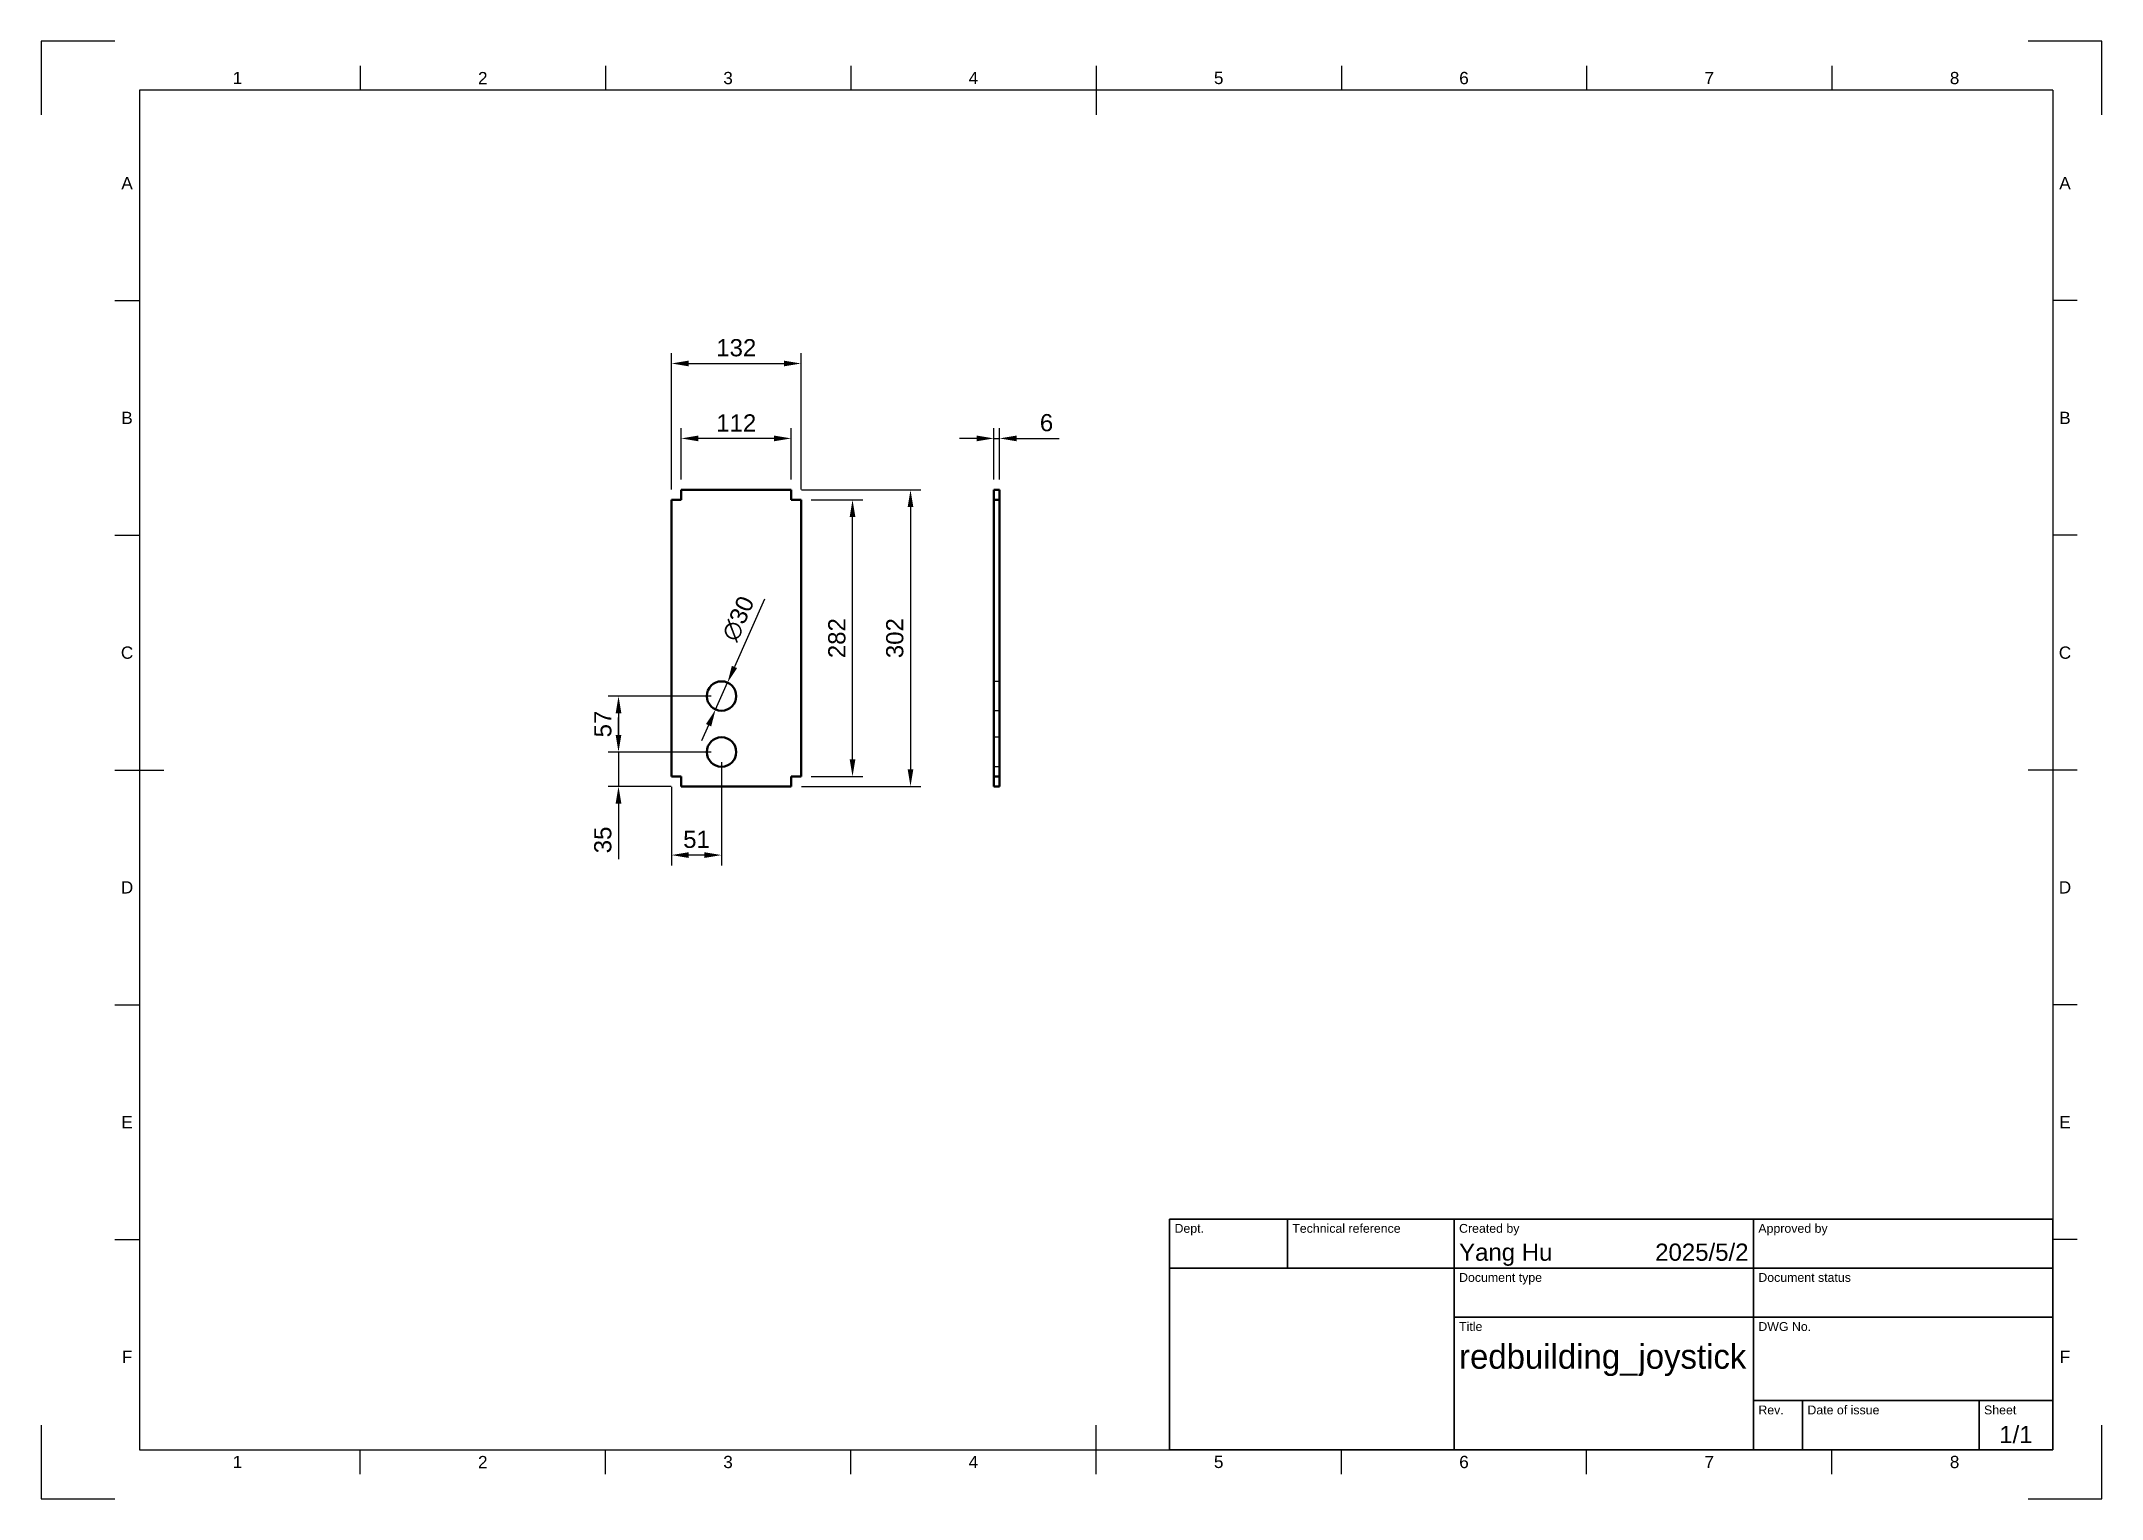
# Model space of a CAD drawing. Header units: millimetres. Extents: x 0 to 420, y 0 to 297.
import ezdxf
from ezdxf.enums import TextEntityAlignment as Align

# ---------------------------------------------------------------- set-up
doc = ezdxf.new("R2010")
doc.units = ezdxf.units.MM
doc.header["$LTSCALE"] = 0.75
doc.linetypes.add('HIDDEN2', pattern=[4.7625, 3.175, -1.5875])
for name, color, linetype, lineweight in [('BORDER', 7, 'Continuous', 25), ('FD_Dimensions', 7, 'Continuous', 25), ('Hidden', 7, 'HIDDEN2', 25), ('TITLEBLOCK', 7, 'Continuous', 35), ('Visible', 7, 'Continuous', 50)]:
    doc.layers.add(name, color=color, linetype=linetype, lineweight=lineweight)
doc.styles.add('FusionTitle', font='arial.ttf')
doc.styles.get("Standard").update_dxf_attribs({"font": 'arial.ttf'})
doc.dimstyles.new('Dim-ISO-25', dxfattribs={"dimtxt": 3.5, "dimasz": 3.5, "dimexe": 2.1, "dimexo": 2.1, "dimgap": 1.4, "dimtad": 1, "dimzin": 12, "dimdsep": 46, "dimtxsty": 'Standard', "dimcen": 0, "dimazin": 3, "dimtp": 0.1, "dimtm": 0.1, "dimtfac": 0.714286, "dimtmove": 0, "dimatfit": 3, "dimfxl": 1, "dimtzin": 12, "dimarcsym": 0})

# ---------------------------------------------------------------- blocks, each defined once
blk = doc.blocks.new('ISO_A3_SHEET')
at = {"layer": 'BORDER'}
for p, q in [((65, 292), (65, 287)), ((115, 292), (115, 287)), ((165, 292), (165, 287)), ((215, 292), (215, 282)), ((265, 292), (265, 287)), ((315, 292), (315, 287)), ((365, 292), (365, 287)), ((410, 287), (20, 287)), ((20, 287), (20, 10)), ((410, 287), (410, 10)), ((15, 244.16666), (20, 244.16666)), ((415, 244.16666), (410, 244.16666)), ((15, 196.33333), (20, 196.33333)), ((415, 196.33333), (410, 196.33333)), ((15, 148.5), (25, 148.5)), ((415, 148.5), (405, 148.5)), ((15, 100.66667), (20, 100.66667)), ((415, 100.66667), (410, 100.66667)), ((15, 52.83334), (20, 52.83334)), ((415, 52.83334), (410, 52.83334)), ((215, 5), (215, 15)), ((20, 10), (410, 10)), ((65, 5), (65, 10)), ((115, 5), (115, 10)), ((165, 5), (165, 10)), ((265, 5), (265, 10)), ((315, 5), (315, 10)), ((365, 5), (365, 10))]:
    blk.add_line(p, q, dxfattribs=at)
at = {"layer": 'Defpoints'}
for p, q in [((15, 297), (0, 297)), ((0, 297), (0, 282)), ((420, 297), (405, 297)), ((420, 282), (420, 297)), ((0, 15), (0, 0)), ((420, 0), (420, 15)), ((0, 0), (15, 0)), ((405, 0), (420, 0))]:
    blk.add_line(p, q, dxfattribs=at)
at = {"layer": 'BORDER', "style": 'FusionTitle'}
for s, p in [('1', (40, 289.5)), ('2', (90, 289.5)), ('3', (140, 289.5)), ('4', (190, 289.5)), ('5', (240, 289.5)), ('6', (290, 289.5)), ('7', (340, 289.5)), ('8', (390, 289.5)), ('A', (17.5, 268.08333)), ('A', (412.5, 268.08333)), ('B', (17.5, 220.25)), ('B', (412.5, 220.25)), ('C', (17.5, 172.41667)), ('C', (412.5, 172.41667)), ('D', (17.5, 124.58334)), ('D', (412.5, 124.58334)), ('E', (17.5, 76.75001)), ('E', (412.5, 76.75001)), ('F', (17.5, 28.91668)), ('F', (412.5, 28.91668)), ('1', (40, 7.5)), ('2', (90, 7.5)), ('3', (140, 7.5)), ('4', (190, 7.5)), ('5', (240, 7.5)), ('6', (290, 7.5)), ('7', (340, 7.5)), ('8', (390, 7.5))]:
    blk.add_text(s, height=2.5, dxfattribs=at).set_placement(p, align=Align.MIDDLE)
blk = doc.blocks.new('ISO_TITLEBLOCK')
at = {"layer": 'TITLEBLOCK'}
for p, q in [((0, 47), (-180, 47)), ((-180, 47), (-180, 0)), ((-156, 37), (-156, 47)), ((-122, 0), (-122, 47)), ((-61, 0), (-61, 47)), ((0, 0), (0, 47)), ((-180, 37), (0, 37)), ((-122, 27), (0, 27)), ((-61, 10), (0, 10)), ((-51, 0), (-51, 10)), ((-15, 0), (-15, 10)), ((-180, 0), (0, 0))]:
    blk.add_line(p, q, dxfattribs=at)
at = {"layer": 'TITLEBLOCK', "style": 'FusionTitle'}
for s, p in [('Dept.', (-179, 46)), ('Technical reference', (-155, 46)), ('Created by', (-121, 46)), ('Approved by', (-60, 46)), ('Document type', (-121, 36)), ('Document status', (-60, 36)), ('Title', (-121, 26)), ('DWG No.', (-60, 26)), ('Rev.', (-60, 9)), ('Date of issue', (-50, 9)), ('Sheet', (-14, 9))]:
    blk.add_text(s, height=1.8, dxfattribs=at).set_placement(p, align=Align.TOP_LEFT)
for tag, height, p in [('DEPT', 3.5, (-179, 42)), ('TECHNICAL_REFERENCE', 3.5, (-155, 42)), ('CREATED_BY', 3.5, (-121, 42)), ('APPROVED_BY', 3.5, (-60, 42)), ('DOCUMENT_TYPE', 3.5, (-121, 32)), ('DOCUMENT_STATUS', 3.5, (-60, 32)), ('TITLE_1', 5, (-121, 21.5)), ('TITLE_2', 5, (-121, 14)), ('TITLE_3', 5, (-121, 6.5)), ('DATE_OF_ISSUE', 3.5, (-50, 5))]:
    blk.add_attdef(tag, text='', height=height, dxfattribs=at).set_placement(p, align=Align.TOP_LEFT)
for tag, p in [('CREATED_DATE', (-62, 42)), ('APPROVED_DATE', (-0.99, 42))]:
    blk.add_attdef(tag, text='', height=3.5, dxfattribs=at).set_placement(p, align=Align.TOP_RIGHT)
for tag, height, p in [('DRAWING_NUMBER', 5, (-30.5, 19.75)), ('REV', 3.5, (-56, 4.85)), ('SHEET', 3.5, (-7.5, 4.85))]:
    blk.add_attdef(tag, text='', height=height, dxfattribs=at).set_placement(p, align=Align.TOP_CENTER)
blk = doc.blocks.new('*D14')
at = {"layer": 'Defpoints', "color": 0, "transparency": 16777216}
for p in [(130.470234, 216.065193), (130.470234, 205.565193), (152.870234, 205.565193)]:
    blk.add_point(p, dxfattribs=at)
at = {"layer": 'FD_Dimensions', "color": 0, "lineweight": -2, "transparency": 16777216}
for p, q in [((130.470234, 207.665193), (130.470234, 218.165193)), ((149.370234, 216.065193), (133.970234, 216.065193)), ((152.870234, 207.665193), (152.870234, 218.165193))]:
    blk.add_line(p, q, dxfattribs=at)
at = {"layer": 'FD_Dimensions', "color": 0, "transparency": 16777216}
for points in [[(133.970234, 216.648526), (133.970234, 215.48186), (130.470234, 216.065193)], [(149.370234, 216.648526), (149.370234, 215.48186), (152.870234, 216.065193)]]:
    blk.add_solid(points, dxfattribs=at)
at = {"layer": 'FD_Dimensions', "color": 0, "transparency": 16777216, "insert": (141.670234, 219.222355), "char_height": 3.5, "attachment_point": 5}
blk.add_mtext('112', dxfattribs=at)
blk = doc.blocks.new('*D15')
at = {"layer": 'Defpoints', "color": 0, "transparency": 16777216}
for p in [(154.870234, 231.333903), (128.470234, 203.565193), (154.870234, 203.565193)]:
    blk.add_point(p, dxfattribs=at)
at = {"layer": 'FD_Dimensions', "color": 0, "lineweight": -2, "transparency": 16777216}
for p, q in [((128.470234, 205.665193), (128.470234, 233.433903)), ((131.970234, 231.333903), (151.370234, 231.333903)), ((154.870234, 205.665193), (154.870234, 233.433903))]:
    blk.add_line(p, q, dxfattribs=at)
at = {"layer": 'FD_Dimensions', "color": 0, "transparency": 16777216}
for points in [[(131.970234, 231.917236), (131.970234, 230.750569), (128.470234, 231.333903)], [(151.370234, 231.917236), (151.370234, 230.750569), (154.870234, 231.333903)]]:
    blk.add_solid(points, dxfattribs=at)
at = {"layer": 'FD_Dimensions', "color": 0, "transparency": 16777216, "insert": (141.670234, 234.522102), "char_height": 3.5, "attachment_point": 5}
blk.add_mtext('132', dxfattribs=at)
blk = doc.blocks.new('*D16')
at = {"layer": 'Defpoints', "color": 0, "transparency": 16777216}
for p in [(154.870234, 203.565193), (165.370234, 203.565193), (154.870234, 147.165193)]:
    blk.add_point(p, dxfattribs=at)
at = {"layer": 'FD_Dimensions', "color": 0, "lineweight": -2, "transparency": 16777216}
for p, q in [((156.970234, 203.565193), (167.470234, 203.565193)), ((165.370234, 150.665193), (165.370234, 200.065193)), ((156.970234, 147.165193), (167.470234, 147.165193))]:
    blk.add_line(p, q, dxfattribs=at)
at = {"layer": 'FD_Dimensions', "color": 0, "transparency": 16777216}
for points in [[(164.786901, 200.065193), (165.953567, 200.065193), (165.370234, 203.565193)], [(164.786901, 150.665193), (165.953567, 150.665193), (165.370234, 147.165193)]]:
    blk.add_solid(points, dxfattribs=at)
at = {"layer": 'FD_Dimensions', "color": 0, "transparency": 16777216, "insert": (162.183228, 175.365193), "char_height": 3.5, "attachment_point": 5, "rotation": 90}
blk.add_mtext('282', dxfattribs=at)
blk = doc.blocks.new('*D17')
at = {"layer": 'Defpoints', "color": 0, "transparency": 16777216}
for p in [(152.870234, 205.565193), (152.870234, 145.165193), (177.182639, 145.165193)]:
    blk.add_point(p, dxfattribs=at)
at = {"layer": 'FD_Dimensions', "color": 0, "lineweight": -2, "transparency": 16777216}
for p, q in [((154.970234, 205.565193), (179.282639, 205.565193)), ((177.182639, 202.065193), (177.182639, 148.665193)), ((154.970234, 145.165193), (179.282639, 145.165193))]:
    blk.add_line(p, q, dxfattribs=at)
at = {"layer": 'FD_Dimensions', "color": 0, "transparency": 16777216}
for points in [[(176.599305, 202.065193), (177.765972, 202.065193), (177.182639, 205.565193)], [(176.599305, 148.665193), (177.765972, 148.665193), (177.182639, 145.165193)]]:
    blk.add_solid(points, dxfattribs=at)
at = {"layer": 'FD_Dimensions', "color": 0, "transparency": 16777216, "insert": (173.99444, 175.365193), "char_height": 3.5, "attachment_point": 5, "rotation": 90}
blk.add_mtext('302', dxfattribs=at)
blk = doc.blocks.new('*D18')
at = {"layer": 'Defpoints', "color": 0, "transparency": 16777216}
for p in [(138.670234, 152.165193), (117.670234, 145.165193), (130.470234, 145.165193)]:
    blk.add_point(p, dxfattribs=at)
at = {"layer": 'FD_Dimensions', "color": 0, "lineweight": -2, "transparency": 16777216}
for p, q in [((117.670234, 155.665193), (117.670234, 159.165193)), ((136.570234, 152.165193), (115.570234, 152.165193)), ((117.670234, 152.165193), (117.670234, 145.165193)), ((128.370234, 145.165193), (115.570234, 145.165193)), ((117.670234, 141.665193), (117.670234, 130.327676))]:
    blk.add_line(p, q, dxfattribs=at)
at = {"layer": 'FD_Dimensions', "color": 0, "transparency": 16777216}
for points in [[(117.086901, 155.665193), (118.253567, 155.665193), (117.670234, 152.165193)], [(117.086901, 141.665193), (118.253567, 141.665193), (117.670234, 145.165193)]]:
    blk.add_solid(points, dxfattribs=at)
at = {"layer": 'FD_Dimensions', "color": 0, "transparency": 16777216, "insert": (114.482035, 134.246435), "char_height": 3.5, "attachment_point": 5, "rotation": 90}
blk.add_mtext('35', dxfattribs=at)
blk = doc.blocks.new('*D19')
at = {"layer": 'Defpoints', "color": 0, "transparency": 16777216}
for p in [(138.670234, 163.565193), (117.670234, 152.165193), (138.670234, 152.165193)]:
    blk.add_point(p, dxfattribs=at)
at = {"layer": 'FD_Dimensions', "color": 0, "lineweight": -2, "transparency": 16777216}
for p, q in [((136.570234, 163.565193), (115.570234, 163.565193)), ((117.670234, 160.065193), (117.670234, 155.665193)), ((136.570234, 152.165193), (115.570234, 152.165193))]:
    blk.add_line(p, q, dxfattribs=at)
at = {"layer": 'FD_Dimensions', "color": 0, "transparency": 16777216}
for points in [[(117.086901, 160.065193), (118.253567, 160.065193), (117.670234, 163.565193)], [(117.086901, 155.665193), (118.253567, 155.665193), (117.670234, 152.165193)]]:
    blk.add_solid(points, dxfattribs=at)
at = {"layer": 'FD_Dimensions', "color": 0, "transparency": 16777216, "insert": (114.490391, 157.865193), "char_height": 3.5, "attachment_point": 5, "rotation": 90}
blk.add_mtext('57', dxfattribs=at)
blk = doc.blocks.new('*D20')
at = {"layer": 'Defpoints', "color": 0, "transparency": 16777216}
for p in [(139.887957, 166.306936), (137.452511, 160.823451)]:
    blk.add_point(p, dxfattribs=at)
at = {"layer": 'FD_Dimensions', "color": 0, "lineweight": -2, "transparency": 16777216}
for p, q in [((147.441768, 183.314591), (141.308633, 169.505635)), ((137.452511, 160.823451), (139.887957, 166.306936)), ((136.031835, 157.624751), (134.611159, 154.426052))]:
    blk.add_line(p, q, dxfattribs=at)
at = {"layer": 'FD_Dimensions', "color": 0, "transparency": 16777216}
for points in [[(140.775516, 169.742414), (141.841749, 169.268856), (139.887957, 166.306936)], [(135.498718, 157.86153), (136.564952, 157.387972), (137.452511, 160.823451)]]:
    blk.add_solid(points, dxfattribs=at)
at = {"layer": 'FD_Dimensions', "color": 0, "transparency": 16777216, "insert": (142.08343, 179.342825), "char_height": 3.5, "attachment_point": 5, "rotation": 66.05196171}
blk.add_mtext('∅30', dxfattribs=at)
blk = doc.blocks.new('*D21')
at = {"layer": 'Defpoints', "color": 0, "transparency": 16777216}
for p in [(195.354673, 216.065193), (194.154673, 205.565193), (195.354673, 205.565193)]:
    blk.add_point(p, dxfattribs=at)
at = {"layer": 'FD_Dimensions', "color": 0, "lineweight": -2, "transparency": 16777216}
for p, q in [((190.654673, 216.065193), (187.154673, 216.065193)), ((194.154673, 207.665193), (194.154673, 218.165193)), ((194.154673, 216.065193), (195.354673, 216.065193)), ((195.354673, 207.665193), (195.354673, 218.165193)), ((198.854673, 216.065193), (207.465723, 216.065193))]:
    blk.add_line(p, q, dxfattribs=at)
at = {"layer": 'FD_Dimensions', "color": 0, "transparency": 16777216}
for points in [[(190.654673, 216.648526), (190.654673, 215.48186), (194.154673, 216.065193)], [(198.854673, 216.648526), (198.854673, 215.48186), (195.354673, 216.065193)]]:
    blk.add_solid(points, dxfattribs=at)
at = {"layer": 'FD_Dimensions', "color": 0, "transparency": 16777216, "insert": (204.910198, 219.252199), "char_height": 3.5, "attachment_point": 5}
blk.add_mtext('6', dxfattribs=at)
blk = doc.blocks.new('*D22')
at = {"layer": 'Defpoints', "color": 0, "transparency": 16777216}
for p in [(138.670234, 152.165193), (128.470234, 147.165193), (128.470234, 131.165193)]:
    blk.add_point(p, dxfattribs=at)
at = {"layer": 'FD_Dimensions', "color": 0, "lineweight": -2, "transparency": 16777216}
for p, q in [((138.670234, 150.065193), (138.670234, 129.065193)), ((128.470234, 145.065193), (128.470234, 129.065193)), ((135.170234, 131.165193), (131.970234, 131.165193))]:
    blk.add_line(p, q, dxfattribs=at)
at = {"layer": 'FD_Dimensions', "color": 0, "transparency": 16777216}
for points in [[(131.970234, 131.748526), (131.970234, 130.58186), (128.470234, 131.165193)], [(135.170234, 131.748526), (135.170234, 130.58186), (138.670234, 131.165193)]]:
    blk.add_solid(points, dxfattribs=at)
at = {"layer": 'FD_Dimensions', "color": 0, "transparency": 16777216, "insert": (133.570234, 134.352199), "char_height": 3.5, "attachment_point": 5}
blk.add_mtext('51', dxfattribs=at)

msp = doc.modelspace()

# ---------------------------------------------------------------- linework, layer by layer
at = {"layer": 'Hidden', "extrusion": (-1e-16, -1, 0)}
for p, q in [((195.354673, 166.565193), (194.154673, 166.565193)), ((195.354673, 160.565193), (194.154673, 160.565193)), ((195.354673, 155.165193), (194.154673, 155.165193)), ((195.354673, 149.165193), (194.154673, 149.165193))]:
    msp.add_line(p, q, dxfattribs=at)
at = {"layer": 'Visible', "extrusion": (-1e-16, -1, 0)}
for p, q in [((130.470234, 203.565193), (128.470234, 203.565193)), ((128.470234, 203.565193), (128.470234, 147.165193)), ((130.470234, 205.565193), (130.470234, 203.565193)), ((152.870234, 205.565193), (130.470234, 205.565193)), ((152.870234, 203.565193), (152.870234, 205.565193)), ((154.870234, 203.565193), (152.870234, 203.565193)), ((154.870234, 147.165193), (154.870234, 203.565193)), ((194.154673, 203.565193), (194.154673, 205.565193)), ((194.154673, 205.565193), (195.354673, 205.565193)), ((195.354673, 203.565193), (194.154673, 203.565193)), ((194.154673, 147.165193), (194.154673, 203.565193)), ((195.354673, 205.565193), (195.354673, 203.565193)), ((195.354673, 203.565193), (195.354673, 147.165193)), ((128.470234, 147.165193), (130.470234, 147.165193)), ((130.470234, 147.165193), (130.470234, 145.165193)), ((152.870234, 147.165193), (154.870234, 147.165193)), ((152.870234, 145.165193), (152.870234, 147.165193)), ((194.154673, 147.165193), (195.354673, 147.165193)), ((194.154673, 145.165193), (194.154673, 147.165193)), ((195.354673, 147.165193), (195.354673, 145.165193)), ((130.470234, 145.165193), (152.870234, 145.165193)), ((195.354673, 145.165193), (194.154673, 145.165193))]:
    msp.add_line(p, q, dxfattribs=at)
at = {"layer": 'Visible', "extrusion": (0, 0, -1)}
for centre in [(-138.670234, 163.565193), (-138.670234, 152.165193)]:
    msp.add_circle(centre, 3, dxfattribs=at)

# ---------------------------------------------------------------- block references
at = {"layer": 'BORDER'}
msp.add_blockref('ISO_A3_SHEET', (0, 0), dxfattribs=at)
at = {"layer": 'TITLEBLOCK'}
ref = msp.add_blockref('ISO_TITLEBLOCK', (410, 10), dxfattribs=at)
ref.add_attrib('CREATED_DATE', '2025/5/2', dxfattribs={"height": 3.5, "style": 'FusionTitle'}).set_placement((348, 52), align=Align.TOP_RIGHT)
ref.add_attrib('SHEET', '1/1', dxfattribs={"height": 3.5, "style": 'FusionTitle'}).set_placement((402.5, 14.85), align=Align.TOP_CENTER)
ref.add_attrib('TITLE_1', 'redbuilding_joystick', dxfattribs={"height": 5, "style": 'FusionTitle', "width": 0.960568}).set_placement((289, 31.5), align=Align.TOP_LEFT)
ref.add_attrib('CREATED_BY', 'Yang Hu', dxfattribs={"height": 3.5, "style": 'FusionTitle'}).set_placement((289, 52), align=Align.TOP_LEFT)

# ---------------------------------------------------------------- dimensions: what is measured, and where the dimension line sits
at = {"layer": 'FD_Dimensions'}
for base, p1, p2, picture, middle in [((154.870234, 231.333903), (128.470234, 203.565193), (154.870234, 203.565193), '*D15', (141.670234, 234.522102)), ((128.470234, 131.165193), (138.670234, 152.165193), (128.470234, 147.165193), '*D22', (133.570234, 134.352199))]:
    dim = msp.add_linear_dim(base=base, p1=p1, p2=p2, dimstyle='Dim-ISO-25', override={"dimlfac": 5, "dimclrd": 0, "dimclre": 0}, dxfattribs=at)
    dim.commit()
    dim.dimension.update_dxf_attribs({"geometry": picture, "text_midpoint": middle})
for p1, p2, distance, picture, middle in [((152.870234, 205.565193), (130.470234, 205.565193), -10.5, '*D14', (141.670234, 219.222355)), ((194.154673, 205.565193), (195.354673, 205.565193), 10.5, '*D21', (204.910198, 219.252199)), ((154.870234, 147.165193), (154.870234, 203.565193), -10.5, '*D16', (162.183228, 175.365193)), ((138.670234, 163.565193), (138.670234, 152.165193), -21, '*D19', (114.490391, 157.865193))]:
    dim = msp.add_aligned_dim(p1=p1, p2=p2, distance=distance, dimstyle='Dim-ISO-25', override={"dimlfac": 5, "dimclrd": 0, "dimclre": 0}, dxfattribs=at)
    dim.commit()
    dim.dimension.update_dxf_attribs({"geometry": picture, "text_midpoint": middle})
for base, p1, p2, angle, picture, middle in [((177.182639, 145.165193), (152.870234, 205.565193), (152.870234, 145.165193), 270, '*D17', (173.99444, 175.365193)), ((117.670234, 145.165193), (138.670234, 152.165193), (130.470234, 145.165193), 90, '*D18', (114.482035, 134.246435))]:
    dim = msp.add_linear_dim(base=base, p1=p1, p2=p2, angle=angle, dimstyle='Dim-ISO-25', override={"dimlfac": 5, "dimclrd": 0, "dimclre": 0}, dxfattribs=at)
    dim.commit()
    dim.dimension.update_dxf_attribs({"geometry": picture, "text_midpoint": middle})
dim = msp.add_diameter_dim_2p(p1=(137.452511, 160.823451), p2=(139.887957, 166.306936), dimstyle='Dim-ISO-25', override={"dimlfac": 5, "dimclrd": 0, "dimclre": 0}, dxfattribs=at)
dim.commit()
dim.dimension.update_dxf_attribs({"geometry": '*D20', "text_midpoint": (145.085539, 178.009463), "dimtype": 163})

doc.saveas('drawing.dxf')
